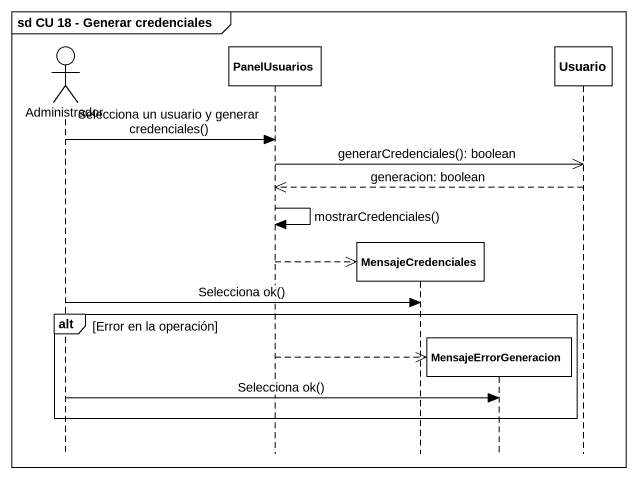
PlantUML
@startuml
mainframe sd CU 18 - Generar credenciales
hide footbox
actor Administrador
participant PanelUsuarios
participant MensajeCredenciales
participant MensajeErrorGeneracion
participant Usuario

Administrador -> PanelUsuarios : Selecciona un usuario y generar credenciales()
PanelUsuarios ->> Usuario : generarCredenciales(): boolean
Usuario -->> PanelUsuarios : generacion: boolean
PanelUsuarios -> PanelUsuarios : mostrarCredenciales()
PanelUsuarios -->> MensajeCredenciales **
Administrador -> MensajeCredenciales : Selecciona ok()
alt Error en la operación
  PanelUsuarios -->> MensajeErrorGeneracion **
  Administrador -> MensajeErrorGeneracion : Selecciona ok()
end
@enduml
